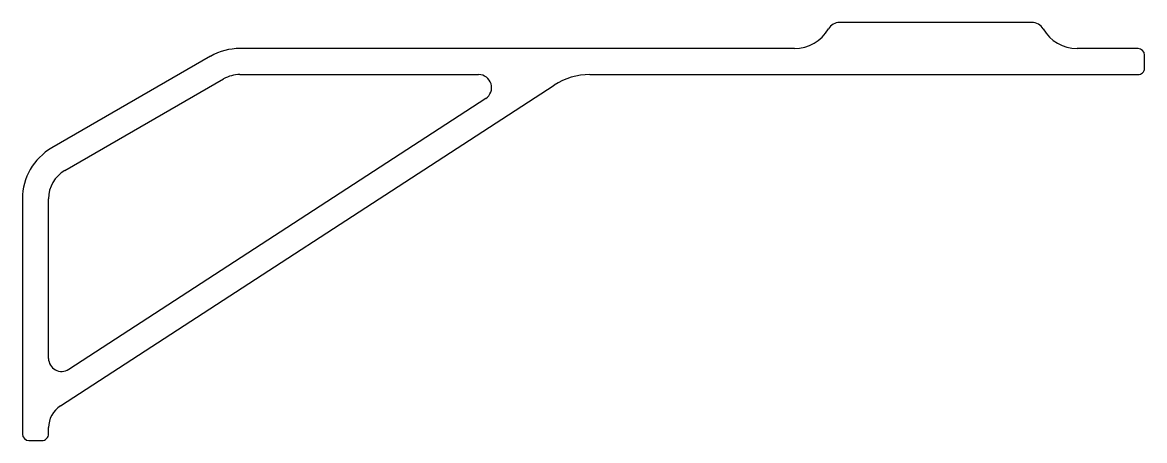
# Model space of a CAD drawing. Extents: x 1696 to 1868, y 1821 to 1886.
import ezdxf

# ---------------------------------------------------------------- set-up
doc = ezdxf.new("R2010")
doc.units = 0
doc.layers.get('0').update_dxf_attribs({"linetype": 'CONTINUOUS'})

msp = doc.modelspace()

# ---------------------------------------------------------------- linework, layer by layer
for p, q in [((1850.52, 1885.55), (1821.06, 1885.55)), ((1724.63, 1880.35), (1700.29, 1866.3)), ((1814.13, 1881.55), (1729.13, 1881.55)), ((1866.79, 1881.55), (1857.45, 1881.55)), ((1867.79, 1878.55), (1867.79, 1880.55)), ((1702.29, 1862.83), (1726.63, 1876.88)), ((1729.13, 1877.55), (1765.71, 1877.55)), ((1782.76, 1877.55), (1852.79, 1877.55)), ((1852.79, 1877.55), (1866.79, 1877.55)), ((1701.61, 1826.72), (1777.3, 1875.93)), ((1766.8, 1873.88), (1702.88, 1832.32)), ((1695.79, 1858.5), (1695.79, 1822.39)), ((1699.79, 1834), (1699.79, 1858.5)), ((1699.79, 1822.39), (1699.79, 1823.37)), ((1696.79, 1821.39), (1698.79, 1821.39))]:
    msp.add_line(p, q)
for centre, radius, start, end in [((1821.06, 1883.55), 2, 89.9999, 149.9999), ((1850.52, 1883.55), 2, 29.9999, 90), ((1814.13, 1887.55), 6, 270.0013, 330), ((1857.45, 1887.55), 6, 210, 270.0019), ((1729.13, 1872.55), 9, 90, 120), ((1866.79, 1880.55), 1, 0.0046, 90.0046), ((1866.79, 1878.55), 1, 270.0046, 0.0046), ((1729.13, 1872.55), 5, 90.0073, 120.059), ((1765.71, 1875.55), 2, 303.0317, 90), ((1782.76, 1867.55), 10, 90.0042, 123.0873), ((1704.79, 1858.5), 9, 120, 180.0006), ((1704.79, 1858.5), 5, 120, 180), ((1701.79, 1834), 2, 180, 303.0317), ((1703.79, 1823.37), 4, 123.0858, 180), ((1696.79, 1822.39), 1, 180.0046, 270.0046), ((1698.79, 1822.39), 1, 270.0046, 0.0046)]:
    msp.add_arc(centre, radius, start, end)

doc.saveas('drawing.dxf')
